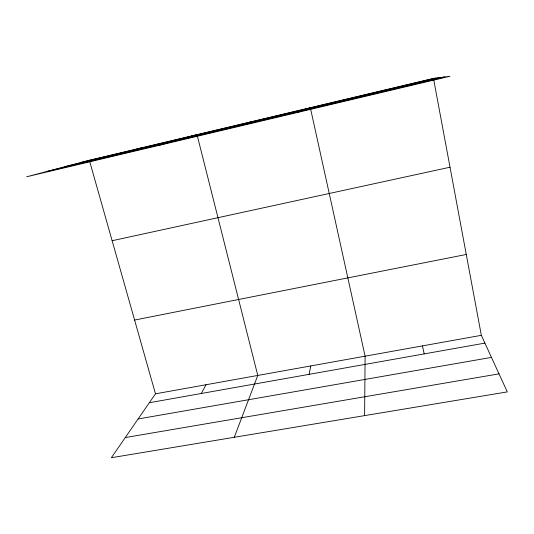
<?xml version="1.0" encoding="UTF-8"?>
<svg xmlns="http://www.w3.org/2000/svg" width="534" height="534" viewBox="0 0 534 534"><rect width="100%" height="100%" fill="white"/><g stroke="black" fill="none" stroke-linecap="round" stroke-linejoin="round"><path stroke-width="0.8" d="M364.609 415.619L365.102 356.185L310.327 107.688L296.637 112.674M309.086 374.341L310.788 365.937M234.292 437.286L257.775 375.449L197.013 134.641L157.41 145.735M201.278 393.491L206.017 384.74M481.334 335.325L155.474 393.812L111.352 457.718L507.3 391.903L481.334 335.325L433.782 80.033M249.238 122.453L252.936 121.338M135.429 149.513L142.505 147.604M80.721 162.523L435.704 78.111M64.894 166.701L439.816 77.577M46.645 171.514L444.608 76.963M112.133 240.714L450.022 167.215M134.595 320.053L466.275 254.471M149.32 402.723L484.905 343.108M138.099 418.976L491.46 357.386M125.263 437.566L499.023 373.867M89.805 161.842L155.474 393.812M422.474 345.892L424.183 353.895M89.352 160.247L26.7 176.774L449.902 76.282L433.474 78.398L89.352 160.247"/></g></svg>
